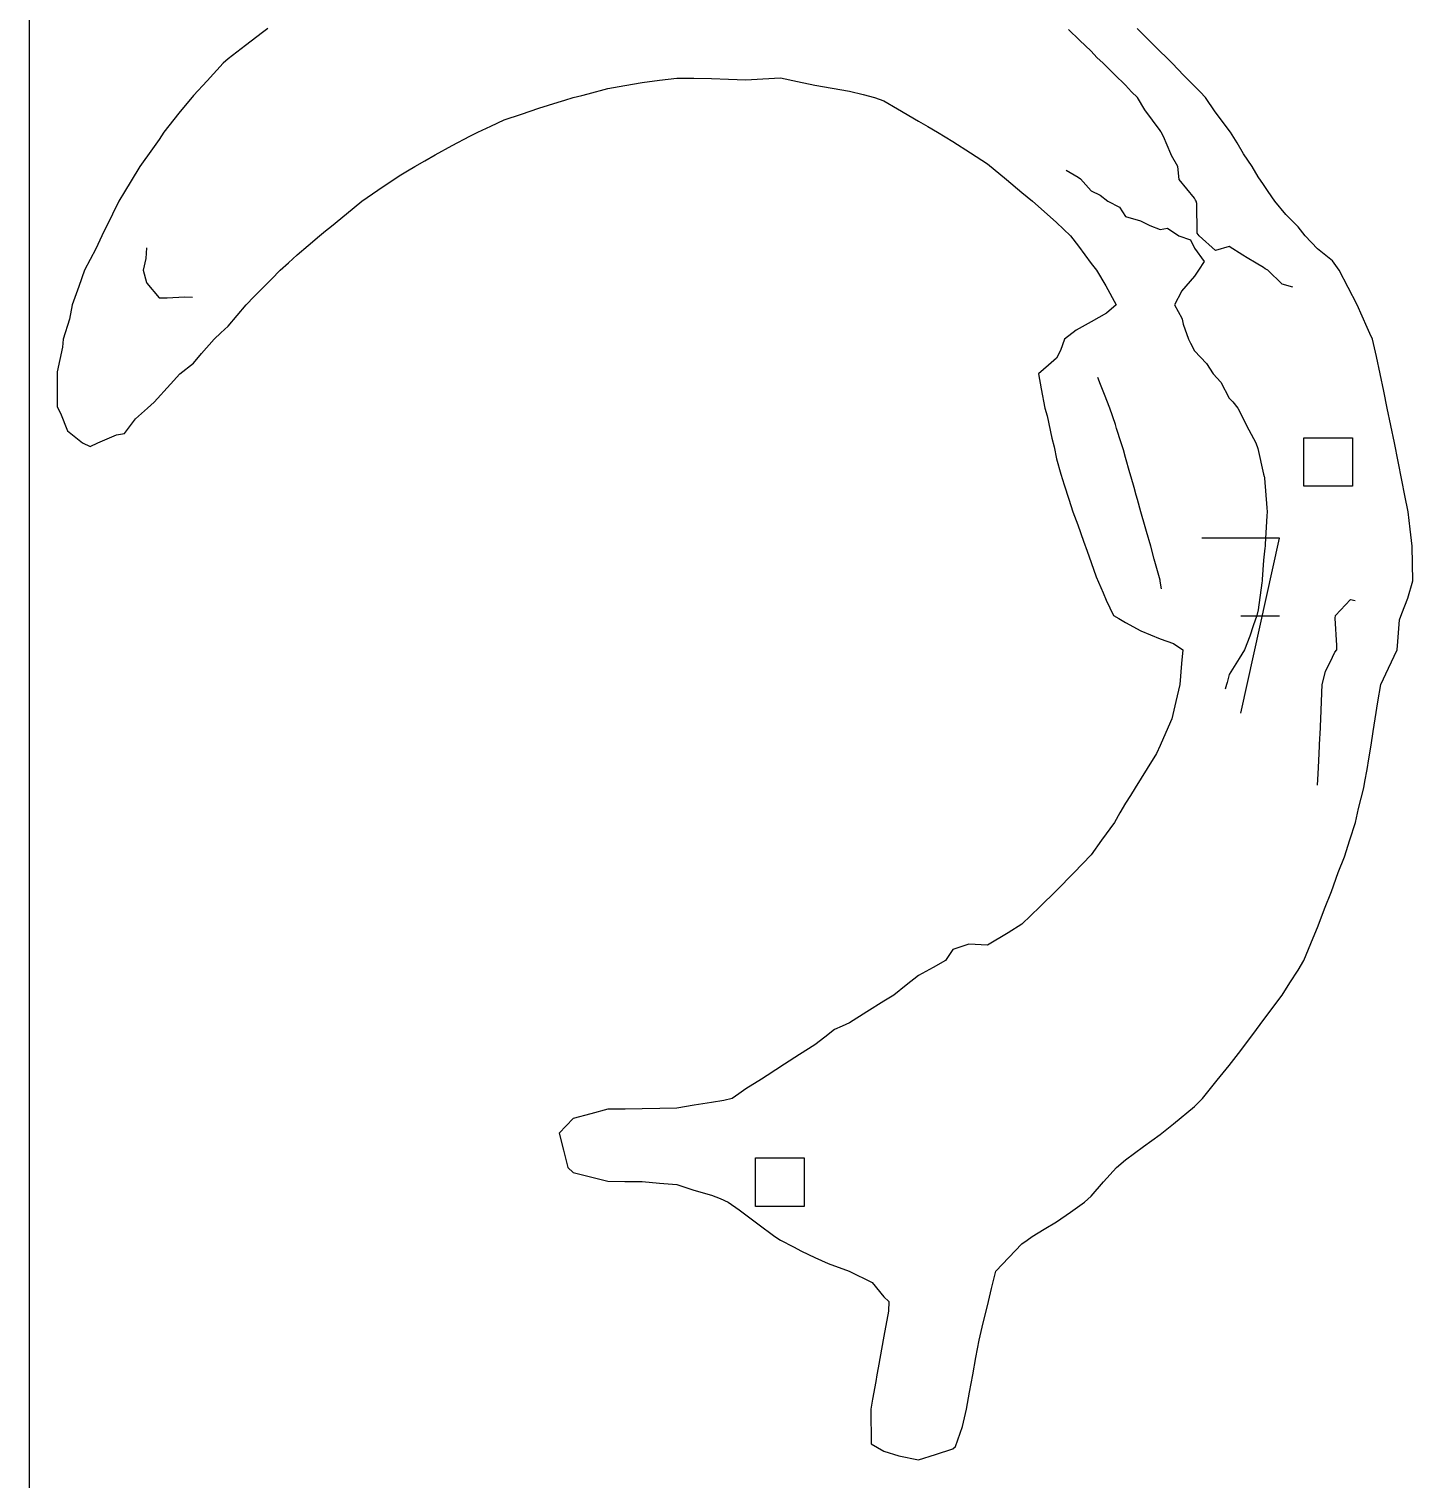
# Model space of a CAD drawing. Extents: x 0 to 12, y 0 to 12.
# Drawn here: x 0 to 4.562, y 4.752 to 9.532 of the extents above; entities that cross this region are included whole.
import ezdxf

# ---------------------------------------------------------------- set-up
doc = ezdxf.new("R2010")
doc.units = 0

msp = doc.modelspace()

# ---------------------------------------------------------------- linework, layer by layer
at = {"layer": 'annotation', "color": 1}
for p, q in [((3.463237, 9.495166), (3.426923, 9.530598)), ((3.500839, 9.458734), (3.463237, 9.495166)), ((3.519711, 9.438422), (3.500839, 9.458734)), ((3.540468, 9.419533), (3.519711, 9.438422)), ((3.578002, 9.38243), (3.540468, 9.419533)), ((3.614612, 9.3467), (3.578002, 9.38243)), ((3.634054, 9.325172), (3.614612, 9.3467)), ((3.654256, 9.305757), (3.634054, 9.325172)), ((3.678472, 9.265399), (3.654256, 9.305757)), ((3.728397, 9.197751), (3.678472, 9.265399)), ((3.730672, 9.194219), (3.728397, 9.197751)), ((3.732495, 9.191971), (3.730672, 9.194219)), ((3.739269, 9.177204), (3.732495, 9.191971)), ((3.763935, 9.120203), (3.739269, 9.177204)), ((3.766214, 9.115314), (3.763935, 9.120203)), ((3.787083, 9.078195), (3.766214, 9.115314)), ((3.418629, 9.066895), (3.458014, 9.043904)), ((3.458014, 9.043904), (3.46573, 9.038)), ((3.46573, 9.038), (3.500842, 8.998326)), ((3.791839, 9.036293), (3.787083, 9.078195)), ((3.842181, 8.974798), (3.791839, 9.036293)), ((3.500842, 8.998326), (3.530687, 8.984409)), ((3.530687, 8.984409), (3.556291, 8.964416)), ((3.556291, 8.964416), (3.594957, 8.944749)), ((3.594957, 8.944749), (3.614615, 8.913562)), ((3.845424, 8.967664), (3.842181, 8.974798)), ((3.847081, 8.964419), (3.845424, 8.967664)), ((3.849337, 8.957258), (3.847081, 8.964419)), ((3.850688, 8.859153), (3.849337, 8.957258)), ((3.614615, 8.913562), (3.663568, 8.899585)), ((3.663568, 8.899585), (3.695186, 8.883838)), ((3.695186, 8.883838), (3.728401, 8.870609)), ((3.728401, 8.870609), (3.753151, 8.875389)), ((3.753151, 8.875389), (3.790815, 8.850639)), ((3.790815, 8.850639), (3.828603, 8.83706)), ((3.857576, 8.850637), (3.850688, 8.859153)), ((3.911356, 8.801331), (3.857576, 8.850637)), ((0.387074, 8.810886), (0.385514, 8.775211)), ((3.828603, 8.83706), (3.842174, 8.809366)), ((3.842174, 8.809366), (3.873815, 8.765358)), ((3.955959, 8.814783), (3.911356, 8.801331)), ((4.001448, 8.786208), (3.955959, 8.814783)), ((0.385514, 8.775211), (0.376013, 8.736857)), ((3.873815, 8.765358), (3.854908, 8.73685)), ((4.01535, 8.77816), (4.001448, 8.786208)), ((4.044984, 8.760411), (4.01535, 8.77816)), ((4.069734, 8.745454), (4.044984, 8.760411)), ((0.376013, 8.736857), (0.387556, 8.696146)), ((3.842181, 8.717294), (3.799582, 8.667599)), ((3.848547, 8.727077), (3.842181, 8.717294)), ((3.854908, 8.73685), (3.848547, 8.727077)), ((4.074365, 8.741543), (4.069734, 8.745454)), ((4.083398, 8.736855), (4.074365, 8.741543)), ((4.131205, 8.690956), (4.083398, 8.736855)), ((0.387556, 8.696146), (0.388897, 8.694024)), ((0.388897, 8.694024), (0.42878, 8.645445)), ((3.798695, 8.666344), (3.776269, 8.623077)), ((3.799582, 8.667599), (3.798695, 8.666344)), ((4.165663, 8.680745), (4.131205, 8.690956)), ((0.42878, 8.645445), (0.455154, 8.645273)), ((0.455154, 8.645273), (0.512128, 8.64868)), ((0.512128, 8.64868), (0.539152, 8.648362)), ((3.776269, 8.623077), (3.799737, 8.578577)), ((3.799737, 8.578577), (3.800881, 8.575108)), ((3.800881, 8.575108), (3.805121, 8.558494)), ((3.805121, 8.558494), (3.821827, 8.509296)), ((3.821827, 8.509296), (3.829284, 8.4964)), ((3.829284, 8.4964), (3.842173, 8.471054)), ((3.842173, 8.471054), (3.881393, 8.429833)), ((3.881393, 8.429833), (3.903393, 8.395517)), ((3.532336, 8.359671), (3.523081, 8.382977)), ((3.903393, 8.395517), (3.928221, 8.367776)), ((3.928221, 8.367776), (3.955955, 8.314819)), ((3.540985, 8.338507), (3.532336, 8.359671)), ((3.545475, 8.327316), (3.540985, 8.338507)), ((3.562947, 8.281735), (3.545475, 8.327316)), ((3.58109, 8.22798), (3.562947, 8.281735)), ((3.955955, 8.314819), (3.967964, 8.302582)), ((3.967964, 8.302582), (3.985188, 8.281732)), ((3.985188, 8.281732), (4.000911, 8.250288)), ((3.585039, 8.215378), (3.58109, 8.22798)), ((4.000911, 8.250288), (4.013092, 8.224475)), ((4.013092, 8.224475), (4.044294, 8.167957)), ((3.600532, 8.167955), (3.585039, 8.215378)), ((3.6075, 8.144193), (3.600532, 8.167955)), ((3.614617, 8.119692), (3.6075, 8.144193)), ((4.044294, 8.167957), (4.050373, 8.148593)), ((4.050373, 8.148593), (4.069738, 8.064101)), ((3.629269, 8.068825), (3.614617, 8.119692)), ((3.633307, 8.054175), (3.629269, 8.068825)), ((3.642786, 8.020681), (3.633307, 8.054175)), ((4.069738, 8.064101), (4.071826, 8.056858)), ((4.071826, 8.056858), (4.072392, 8.054173)), ((4.072392, 8.054173), (4.072504, 8.050907)), ((4.072504, 8.050907), (4.080638, 7.953291)), ((3.649881, 7.995632), (3.642786, 8.020681)), ((3.653976, 7.981175), (3.649881, 7.995632)), ((3.665507, 7.940395), (3.653976, 7.981175)), ((3.679452, 7.891021), (3.665507, 7.940395)), ((4.081006, 7.940398), (4.080235, 7.927321)), ((4.080638, 7.953291), (4.081006, 7.940398)), ((3.683698, 7.875988), (3.679452, 7.891021)), ((4.080235, 7.927321), (4.075099, 7.833289)), ((3.697641, 7.826613), (3.683698, 7.875988)), ((4.122319, 7.853116), (3.866133, 7.853116)), ((3.994244, 7.277012), (4.122319, 7.853116)), ((3.709275, 7.7841), (3.697641, 7.826613)), ((4.074129, 7.820604), (4.069741, 7.780706)), ((4.074705, 7.826614), (4.074129, 7.820604)), ((4.075099, 7.833289), (4.074705, 7.826614)), ((3.728397, 7.714932), (3.709275, 7.7841)), ((4.069741, 7.780706), (4.065478, 7.717099)), ((3.728885, 7.713322), (3.728397, 7.714932)), ((3.729021, 7.712834), (3.728885, 7.713322)), ((3.729134, 7.712097), (3.729021, 7.712834)), ((3.733325, 7.686339), (3.729134, 7.712097)), ((4.063651, 7.70675), (4.051348, 7.617436)), ((4.06481, 7.712834), (4.063651, 7.70675)), ((4.065478, 7.717099), (4.06481, 7.712834)), ((4.306707, 7.599055), (4.355709, 7.65175)), ((4.355709, 7.65175), (4.371949, 7.648076)), ((4.051348, 7.617436), (4.047384, 7.59905)), ((4.122319, 7.596568), (3.994244, 7.596568)), ((4.035113, 7.564432), (4.024184, 7.530826)), ((4.047384, 7.59905), (4.035113, 7.564432)), ((4.30616, 7.590186), (4.306707, 7.599055)), ((4.311394, 7.499365), (4.30616, 7.590186)), ((4.024184, 7.530826), (4.00651, 7.485274)), ((3.98883, 7.456965), (3.955954, 7.404431)), ((4.00651, 7.485274), (3.98883, 7.456965)), ((4.274009, 7.414107), (4.297293, 7.460893)), ((4.297293, 7.460893), (4.304622, 7.477955)), ((4.304622, 7.477955), (4.310702, 7.485273)), ((4.310702, 7.485273), (4.311394, 7.499365)), ((4.262391, 7.371489), (4.274009, 7.414107)), ((3.947721, 7.371493), (3.942585, 7.355584)), ((3.949328, 7.377566), (3.947721, 7.371493)), ((3.955954, 7.404431), (3.949328, 7.377566)), ((4.260428, 7.31556), (4.262391, 7.371489)), ((4.258446, 7.257718), (4.260379, 7.313648)), ((4.260379, 7.313648), (4.260428, 7.31556)), ((4.255934, 7.206265), (4.258446, 7.257718)), ((4.253181, 7.143937), (4.25561, 7.195374)), ((4.25561, 7.195374), (4.255934, 7.206265)), ((4.250283, 7.097926), (4.253181, 7.143937)), ((4.247227, 7.039054), (4.249457, 7.07616)), ((4.249457, 7.07616), (4.250283, 7.097926))]:
    msp.add_line(p, q, dxfattribs=at)
at = {"layer": 'boundary', "color": 5}
for p, q in [((0.770115, 9.520429), (0.713704, 9.477664)), ((0.787309, 9.533315), (0.770115, 9.520429)), ((3.693395, 9.492527), (3.653303, 9.533315)), ((0.713704, 9.477664), (0.656335, 9.434137)), ((3.728397, 9.458208), (3.693395, 9.492527)), ((0.640248, 9.419535), (0.587425, 9.361562)), ((0.656335, 9.434137), (0.640248, 9.419535)), ((3.748372, 9.438872), (3.728397, 9.458208)), ((3.768348, 9.419535), (3.748372, 9.438872)), ((3.806676, 9.379131), (3.768348, 9.419535)), ((2.078107, 9.362846), (2.135476, 9.370384)), ((2.135476, 9.370384), (2.191887, 9.369773)), ((2.191887, 9.369773), (2.249256, 9.369134)), ((2.249256, 9.369134), (2.305667, 9.366777)), ((2.419447, 9.367815), (2.476816, 9.371276)), ((2.476816, 9.371276), (2.533227, 9.359358)), ((3.842177, 9.343745), (3.806676, 9.379131)), ((0.587425, 9.361562), (0.542555, 9.313193)), ((1.843545, 9.318721), (1.907916, 9.335398)), ((1.907916, 9.335398), (1.964327, 9.345314)), ((1.964327, 9.345314), (2.021696, 9.355416)), ((2.021696, 9.355416), (2.078107, 9.362846)), ((2.305667, 9.366777), (2.363036, 9.364471)), ((2.363036, 9.364471), (2.419447, 9.367815)), ((2.533227, 9.359358), (2.590596, 9.347237)), ((2.590596, 9.347237), (2.647008, 9.33698)), ((2.647008, 9.33698), (2.704376, 9.326577)), ((2.704376, 9.326577), (2.749823, 9.315736)), ((3.860136, 9.32475), (3.842177, 9.343745)), ((3.878094, 9.305755), (3.860136, 9.32475)), ((0.542555, 9.313193), (0.493652, 9.253961)), ((1.680356, 9.270996), (1.744453, 9.290636)), ((1.744453, 9.290636), (1.766136, 9.297246)), ((1.766136, 9.297246), (1.794004, 9.305755)), ((1.794004, 9.305755), (1.822266, 9.313153)), ((1.822266, 9.313153), (1.843545, 9.318721)), ((2.749823, 9.315736), (2.786939, 9.305755)), ((2.786939, 9.305755), (2.818157, 9.294931)), ((2.818157, 9.294931), (2.863426, 9.268733)), ((3.910316, 9.258591), (3.878094, 9.305755)), ((0.493652, 9.253961), (0.444726, 9.191975)), ((1.52275, 9.212088), (1.566576, 9.232512)), ((1.566576, 9.232512), (1.622987, 9.251593)), ((1.622987, 9.251593), (1.680356, 9.270996)), ((2.863426, 9.268733), (2.931937, 9.22827)), ((2.931937, 9.22827), (2.963024, 9.210386)), ((3.961125, 9.191975), (3.910316, 9.258591)), ((0.444726, 9.191975), (0.428775, 9.167469)), ((1.395427, 9.147576), (1.452796, 9.178654)), ((1.452796, 9.178654), (1.479551, 9.191975)), ((1.479551, 9.191975), (1.52275, 9.212088)), ((2.963024, 9.210386), (2.995033, 9.191975)), ((2.995033, 9.191975), (3.020357, 9.176453)), ((3.982518, 9.156372), (3.961125, 9.191975)), ((0.407109, 9.137123), (0.364984, 9.078195)), ((0.428775, 9.167469), (0.407109, 9.137123)), ((1.339016, 9.11702), (1.395427, 9.147576)), ((3.020357, 9.176453), (3.045717, 9.160911)), ((3.045717, 9.160911), (3.103929, 9.123515)), ((4.003107, 9.120848), (3.982518, 9.156372)), ((1.27149, 9.078195), (1.305007, 9.097476)), ((1.305007, 9.097476), (1.339016, 9.11702)), ((3.103929, 9.123515), (3.159497, 9.087224)), ((3.159497, 9.087224), (3.222697, 9.036107)), ((4.031713, 9.078195), (4.003107, 9.120848)), ((0.364984, 9.078195), (0.337265, 9.03092)), ((1.167867, 9.012982), (1.225236, 9.051684)), ((1.225236, 9.051684), (1.248129, 9.064814)), ((1.248129, 9.064814), (1.27149, 9.078195)), ((3.222697, 9.036107), (3.273277, 8.993112)), ((4.051424, 9.044742), (4.031713, 9.078195)), ((4.069737, 9.019215), (4.051424, 9.044742)), ((0.314995, 8.994751), (0.295984, 8.964415)), ((0.337265, 9.03092), (0.314995, 8.994751)), ((1.097321, 8.964415), (1.167867, 9.012982)), ((3.273277, 8.993112), (3.290687, 8.978763)), ((4.08483, 8.995928), (4.069737, 9.019215)), ((4.106769, 8.964415), (4.08483, 8.995928)), ((0.295984, 8.964415), (0.274877, 8.921156)), ((1.047108, 8.922884), (1.097321, 8.964415)), ((3.290687, 8.978763), (3.308097, 8.964415)), ((3.308097, 8.964415), (3.346849, 8.930101)), ((4.142838, 8.920151), (4.106769, 8.964415)), ((0.274877, 8.921156), (0.239591, 8.850635)), ((0.997675, 8.881942), (1.047108, 8.922884)), ((3.346849, 8.930101), (3.387057, 8.893936)), ((3.387057, 8.893936), (3.41017, 8.872285)), ((4.183517, 8.879569), (4.142838, 8.920151)), ((0.239591, 8.850635), (0.219879, 8.80734)), ((0.920522, 8.818642), (0.957598, 8.850635)), ((0.957598, 8.850635), (0.977383, 8.866104)), ((0.977383, 8.866104), (0.997675, 8.881942)), ((3.41017, 8.872285), (3.433283, 8.850635)), ((3.433283, 8.850635), (3.459142, 8.816206)), ((4.206359, 8.850635), (4.183517, 8.879569)), ((4.247631, 8.807287), (4.206359, 8.850635)), ((0.219879, 8.80734), (0.201215, 8.772098)), ((0.883895, 8.787006), (0.920522, 8.818642)), ((3.459142, 8.816206), (3.500837, 8.758752)), ((4.297297, 8.767459), (4.247631, 8.807287)), ((0.201215, 8.772098), (0.182609, 8.736855)), ((0.82837, 8.736855), (0.855799, 8.76163)), ((0.855799, 8.76163), (0.883895, 8.787006)), ((3.500837, 8.758752), (3.518542, 8.736855)), ((4.318401, 8.736855), (4.297297, 8.767459)), ((0.182609, 8.736855), (0.164782, 8.682666)), ((0.770115, 8.677504), (0.799097, 8.70704)), ((0.799097, 8.70704), (0.82837, 8.736855)), ((3.518542, 8.736855), (3.549408, 8.685767)), ((4.348251, 8.679486), (4.318401, 8.736855)), ((0.164782, 8.682666), (0.142451, 8.623075)), ((0.742761, 8.64995), (0.770115, 8.677504)), ((3.549408, 8.685767), (3.583905, 8.623075)), ((4.377607, 8.623075), (4.348251, 8.679486)), ((0.142451, 8.623075), (0.132955, 8.575808)), ((0.686101, 8.587694), (0.716116, 8.623075)), ((0.716116, 8.623075), (0.742761, 8.64995)), ((3.583905, 8.623075), (3.551531, 8.595752)), ((4.394488, 8.585253), (4.377607, 8.623075)), ((0.132955, 8.575808), (0.112681, 8.509295)), ((0.656335, 8.552576), (0.686101, 8.587694)), ((3.500837, 8.567021), (3.452152, 8.539006)), ((3.551531, 8.595752), (3.500837, 8.567021)), ((4.411078, 8.548114), (4.394488, 8.585253)), ((0.112681, 8.509295), (0.11062, 8.48274)), ((0.569163, 8.462045), (0.61004, 8.509295)), ((0.61004, 8.509295), (0.632813, 8.530588)), ((0.632813, 8.530588), (0.656335, 8.552576)), ((3.41371, 8.509295), (3.400565, 8.472204)), ((3.452152, 8.539006), (3.41371, 8.509295)), ((4.419696, 8.528567), (4.411078, 8.548114)), ((4.428202, 8.509295), (4.419696, 8.528567)), ((4.441356, 8.451926), (4.428202, 8.509295)), ((0.11062, 8.48274), (0.093222, 8.402142)), ((0.542555, 8.430678), (0.569163, 8.462045)), ((3.400565, 8.472204), (3.387057, 8.446614)), ((0.497489, 8.395515), (0.542555, 8.430678)), ((3.36101, 8.423799), (3.327378, 8.395515)), ((3.387057, 8.446614), (3.36101, 8.423799)), ((4.454303, 8.395515), (4.441356, 8.451926)), ((0.093222, 8.402142), (0.092914, 8.28689)), ((0.466018, 8.360622), (0.497489, 8.395515)), ((3.327378, 8.395515), (3.336947, 8.345405)), ((4.465978, 8.338146), (4.454303, 8.395515)), ((0.412647, 8.301352), (0.466018, 8.360622)), ((3.336947, 8.345405), (3.348763, 8.281734)), ((4.477475, 8.281734), (4.465978, 8.338146)), ((0.092914, 8.28689), (0.103792, 8.265377)), ((0.351543, 8.246426), (0.390293, 8.281734)), ((0.390293, 8.281734), (0.412647, 8.301352)), ((3.348763, 8.281734), (3.355723, 8.257092)), ((4.489177, 8.224365), (4.477475, 8.281734)), ((0.103792, 8.265377), (0.127276, 8.207796)), ((0.314995, 8.19888), (0.351543, 8.246426)), ((3.355723, 8.257092), (3.371948, 8.183678)), ((4.500698, 8.167954), (4.489177, 8.224365)), ((0.127276, 8.207796), (0.17686, 8.167954)), ((0.226665, 8.167954), (0.28893, 8.194019)), ((0.28893, 8.194019), (0.314995, 8.19888)), ((3.371948, 8.183678), (3.379209, 8.155076)), ((0.17686, 8.167954), (0.201215, 8.155471)), ((0.201215, 8.155471), (0.226665, 8.167954)), ((3.379209, 8.155076), (3.387057, 8.11458)), ((4.513011, 8.106045), (4.500698, 8.167954)), ((3.387057, 8.11458), (3.400818, 8.064915)), ((4.524858, 8.044564), (4.513011, 8.106045)), ((3.400818, 8.064915), (3.411911, 8.029321)), ((4.535387, 7.994426), (4.524858, 8.044564)), ((3.411911, 8.029321), (3.428201, 7.981538)), ((4.546321, 7.940394), (4.535387, 7.994426)), ((3.428201, 7.981538), (3.440969, 7.940394)), ((3.440969, 7.940394), (3.457122, 7.897007)), ((4.552874, 7.883025), (4.546321, 7.940394)), ((3.457122, 7.897007), (3.475726, 7.843729)), ((3.475726, 7.843729), (3.488487, 7.810317)), ((4.559264, 7.826614), (4.552874, 7.883025)), ((3.488487, 7.810317), (3.500837, 7.773057)), ((4.56077, 7.769245), (4.559264, 7.826614)), ((3.500837, 7.773057), (3.517874, 7.726495)), ((4.562197, 7.712834), (4.56077, 7.769245)), ((3.517874, 7.726495), (3.540746, 7.672925)), ((4.545298, 7.655205), (4.562197, 7.712834)), ((3.540746, 7.672925), (3.550863, 7.64908)), ((3.550863, 7.64908), (3.575111, 7.599054)), ((4.524858, 7.605254), (4.545298, 7.655205)), ((4.51788, 7.584514), (4.524858, 7.605254)), ((3.575111, 7.599054), (3.592275, 7.58872)), ((3.592275, 7.58872), (3.614617, 7.575857)), ((3.614617, 7.575857), (3.665454, 7.548493)), ((4.511869, 7.512338), (4.51788, 7.584514)), ((3.665454, 7.548493), (3.728397, 7.521957)), ((3.728397, 7.521957), (3.772785, 7.506704)), ((3.772785, 7.506704), (3.803961, 7.485274)), ((4.510051, 7.485274), (4.511869, 7.512338)), ((3.803961, 7.485274), (3.799366, 7.440073)), ((4.481086, 7.424593), (4.510051, 7.485274)), ((3.799366, 7.440073), (3.793429, 7.371494)), ((4.45647, 7.371494), (4.481086, 7.424593)), ((3.793429, 7.371494), (3.780225, 7.315083)), ((4.445976, 7.313472), (4.45647, 7.371494)), ((3.780225, 7.315083), (3.766789, 7.257714)), ((4.43747, 7.257714), (4.445976, 7.313472)), ((3.766789, 7.257714), (3.747415, 7.212685)), ((4.430732, 7.21618), (4.43747, 7.257714)), ((3.728397, 7.169852), (3.717105, 7.143934)), ((3.747415, 7.212685), (3.728397, 7.169852)), ((4.416449, 7.125646), (4.423981, 7.171201)), ((4.423981, 7.171201), (4.430732, 7.21618)), ((3.717105, 7.143934), (3.686456, 7.094451)), ((4.411078, 7.091234), (4.416449, 7.125646)), ((3.686456, 7.094451), (3.64652, 7.030154)), ((4.403169, 7.051048), (4.411078, 7.091234)), ((3.64652, 7.030154), (3.630826, 7.005658)), ((4.382655, 6.961893), (4.399821, 7.030154)), ((4.399821, 7.030154), (4.403169, 7.051048)), ((3.614617, 6.980362), (3.596236, 6.948446)), ((3.630826, 7.005658), (3.614617, 6.980362)), ((3.596236, 6.948446), (3.577756, 6.916374)), ((4.372312, 6.916374), (4.382655, 6.961893)), ((3.577756, 6.916374), (3.535324, 6.85749)), ((4.354039, 6.859005), (4.372312, 6.916374)), ((3.535324, 6.85749), (3.500837, 6.809544)), ((4.33601, 6.802593), (4.354039, 6.859005)), ((3.500837, 6.809544), (3.444253, 6.750021)), ((4.316018, 6.751716), (4.33601, 6.802593)), ((3.444253, 6.750021), (3.387057, 6.691549)), ((4.29304, 6.688813), (4.316018, 6.751716)), ((3.387057, 6.691549), (3.33215, 6.63874)), ((4.270581, 6.631601), (4.29304, 6.688813)), ((3.33215, 6.63874), (3.273277, 6.581423)), ((4.249132, 6.575033), (4.270581, 6.631601)), ((3.227966, 6.552368), (3.159497, 6.51171)), ((3.273277, 6.581423), (3.227966, 6.552368)), ((4.225474, 6.517664), (4.249132, 6.575033)), ((3.098364, 6.515171), (3.045717, 6.497023)), ((3.159497, 6.51171), (3.098364, 6.515171)), ((4.20218, 6.461253), (4.225474, 6.517664)), ((3.021094, 6.461253), (2.980342, 6.438258)), ((3.045717, 6.497023), (3.021094, 6.461253)), ((4.183517, 6.429143), (4.20218, 6.461253)), ((2.931937, 6.411857), (2.891512, 6.380025)), ((2.980342, 6.438258), (2.931937, 6.411857)), ((4.15671, 6.387849), (4.183517, 6.429143)), ((2.891512, 6.380025), (2.850365, 6.347473)), ((4.130501, 6.347473), (4.15671, 6.387849)), ((2.818157, 6.327767), (2.761745, 6.292314)), ((2.850365, 6.347473), (2.818157, 6.327767)), ((4.09994, 6.306343), (4.130501, 6.347473)), ((2.761745, 6.292314), (2.704376, 6.256349)), ((4.058246, 6.249932), (4.09994, 6.306343)), ((2.6555, 6.233693), (2.623155, 6.208579)), ((2.68031, 6.245181), (2.6555, 6.233693)), ((2.704376, 6.256349), (2.68031, 6.245181)), ((3.994185, 6.165135), (4.04643, 6.233693)), ((4.04643, 6.233693), (4.058246, 6.249932)), ((2.590596, 6.183361), (2.539915, 6.151924)), ((2.623155, 6.208579), (2.590596, 6.183361)), ((2.49001, 6.119913), (2.43333, 6.082669)), ((2.539915, 6.151924), (2.49001, 6.119913)), ((3.955957, 6.115029), (3.994185, 6.165135)), ((2.414359, 6.070516), (2.363036, 6.037712)), ((2.43333, 6.082669), (2.414359, 6.070516)), ((3.917034, 6.066898), (3.955957, 6.115029)), ((2.363036, 6.037712), (2.340357, 6.021922)), ((3.868144, 6.006133), (3.917034, 6.066898)), ((2.192845, 5.984232), (2.135476, 5.974639)), ((2.249256, 5.993534), (2.192845, 5.984232)), ((2.290233, 6.00007), (2.249256, 5.993534)), ((2.317678, 6.006133), (2.290233, 6.00007)), ((2.340357, 6.021922), (2.317678, 6.006133)), ((3.772656, 5.923182), (3.842177, 5.980159)), ((3.842177, 5.980159), (3.868144, 6.006133)), ((1.794136, 5.940438), (1.770825, 5.916506)), ((1.851505, 5.95576), (1.794136, 5.940438)), ((1.907916, 5.970691), (1.851505, 5.95576)), ((1.965285, 5.971623), (1.907916, 5.970691)), ((2.021696, 5.972539), (1.965285, 5.971623)), ((2.079065, 5.973598), (2.021696, 5.972539)), ((2.135476, 5.974639), (2.079065, 5.973598)), ((1.770825, 5.916506), (1.747329, 5.892353)), ((1.747329, 5.892353), (1.761696, 5.835942)), ((3.673797, 5.847855), (3.728397, 5.887445)), ((3.728397, 5.887445), (3.772656, 5.923182)), ((1.761696, 5.835942), (1.776182, 5.778573)), ((3.614617, 5.803809), (3.673797, 5.847855)), ((3.584471, 5.778573), (3.614617, 5.803809)), ((1.776182, 5.778573), (1.794136, 5.762755)), ((1.794136, 5.762755), (1.850547, 5.748327)), ((1.850547, 5.748327), (1.907916, 5.733534)), ((3.542303, 5.731297), (3.584471, 5.778573)), ((1.907916, 5.733534), (1.964327, 5.732916)), ((1.964327, 5.732916), (2.021696, 5.732283)), ((2.021696, 5.732283), (2.078107, 5.72755)), ((2.078107, 5.72755), (2.135476, 5.722668)), ((2.135476, 5.722668), (2.191093, 5.704553)), ((2.191093, 5.704553), (2.249256, 5.688058)), ((2.249256, 5.688058), (2.278838, 5.676563)), ((3.500837, 5.68489), (3.542303, 5.731297)), ((2.278838, 5.676563), (2.305085, 5.664793)), ((2.305085, 5.664793), (2.340492, 5.639495)), ((3.432799, 5.631981), (3.479409, 5.664793)), ((3.479409, 5.664793), (3.500837, 5.68489)), ((2.340492, 5.639495), (2.363036, 5.622853)), ((2.363036, 5.622853), (2.402412, 5.592863)), ((2.402412, 5.592863), (2.458327, 5.551013)), ((3.346548, 5.575193), (3.387057, 5.59975)), ((3.387057, 5.59975), (3.432799, 5.631981)), ((2.458327, 5.551013), (2.476816, 5.539298)), ((3.289803, 5.538859), (3.306662, 5.551013)), ((3.306662, 5.551013), (3.346548, 5.575193)), ((2.476816, 5.539298), (2.519554, 5.517713)), ((2.519554, 5.517713), (2.546482, 5.503099)), ((2.546482, 5.503099), (2.590596, 5.481823)), ((3.229962, 5.481718), (3.273277, 5.526934)), ((3.273277, 5.526934), (3.289803, 5.538859)), ((2.590596, 5.481823), (2.634306, 5.462036)), ((2.634306, 5.462036), (2.703581, 5.437684)), ((3.187471, 5.437233), (3.229962, 5.481718)), ((2.703581, 5.437684), (2.779308, 5.399774)), ((3.172839, 5.38007), (3.187471, 5.437233)), ((2.779308, 5.399774), (2.818157, 5.352763)), ((3.159094, 5.323453), (3.172839, 5.38007)), ((2.818157, 5.352763), (2.834475, 5.337394)), ((2.834475, 5.337394), (2.833583, 5.305135)), ((3.145666, 5.266758), (3.159094, 5.323453)), ((2.833583, 5.305135), (2.818157, 5.222709)), ((3.131822, 5.209673), (3.145666, 5.266758)), ((2.818157, 5.222709), (2.799358, 5.118297)), ((3.121226, 5.152303), (3.131822, 5.209673)), ((2.799358, 5.118297), (2.795324, 5.095892)), ((3.1108, 5.095892), (3.121226, 5.152303)), ((2.791387, 5.074009), (2.780824, 5.015322)), ((2.795324, 5.095892), (2.791387, 5.074009)), ((3.100729, 5.038523), (3.1108, 5.095892)), ((3.090818, 4.982112), (3.100729, 5.038523)), ((2.780824, 5.015322), (2.77485, 4.982112)), ((2.77485, 4.982112), (2.775376, 4.939332)), ((3.076958, 4.924743), (3.090818, 4.982112)), ((2.775376, 4.939332), (2.775996, 4.910493)), ((3.05447, 4.859617), (3.076958, 4.924743)), ((2.775996, 4.910493), (2.776524, 4.868332)), ((2.776524, 4.868332), (2.818157, 4.84403)), ((2.818157, 4.84403), (2.86771, 4.828704)), ((2.86771, 4.828704), (2.931937, 4.814835)), ((2.931937, 4.814835), (2.988348, 4.832669)), ((2.988348, 4.832669), (3.045717, 4.851003)), ((3.045717, 4.851003), (3.05447, 4.859617))]:
    msp.add_line(p, q, dxfattribs=at)
at = {"layer": 'frame', "color": 5}
msp.add_line((0, 12), (0, 0), dxfattribs=at)
at = {"layer": 'hole', "color": 5}
for p, q in [((4.202266, 8.024607), (4.202266, 8.184607)), ((4.202266, 8.184607), (4.362266, 8.184607)), ((4.362266, 8.184607), (4.362266, 8.024607)), ((4.362266, 8.024607), (4.202266, 8.024607)), ((2.394837, 5.650409), (2.394837, 5.810409)), ((2.394837, 5.810409), (2.554837, 5.810409)), ((2.554837, 5.810409), (2.554837, 5.650409)), ((2.554837, 5.650409), (2.394837, 5.650409))]:
    msp.add_line(p, q, dxfattribs=at)

doc.saveas('drawing.dxf')
